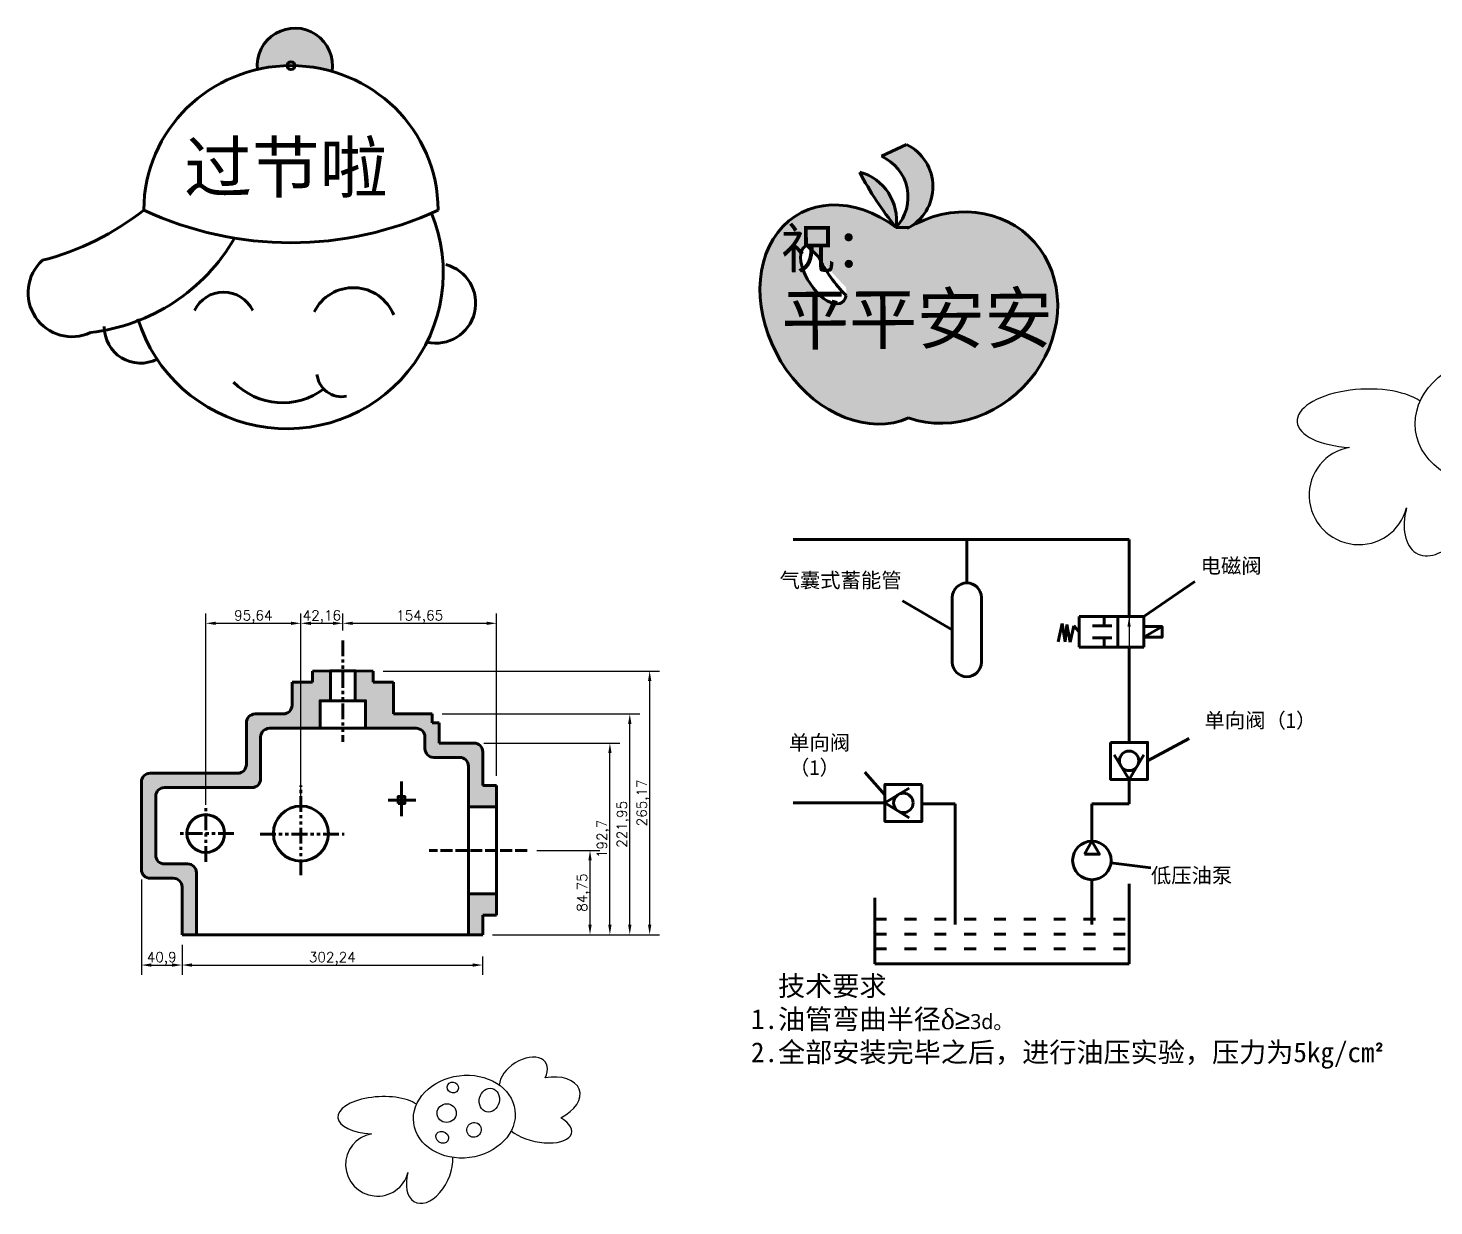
# Model space of a CAD drawing. Header units: millimetres. Extents: x 2206 to 10467, y 160 to 2416.
# Drawn here: x 2206 to 3620, y 283 to 1467 of the extents above; entities that cross this region are included whole.
import ezdxf

# ---------------------------------------------------------------- set-up
doc = ezdxf.new("R2010")
doc.units = ezdxf.units.MM
for name, pattern in [('ACAD_ISO02W100', [15, 12, -3]), ('ACAD_ISO03W100', [30, 12, -18]), ('PHANTOM2', [31.750000000000004, 15.875, -3.175, 3.175, -3.175, 3.175, -3.175])]:
    doc.linetypes.add(name, pattern=pattern)
doc.styles.get("Standard").update_dxf_attribs({"font": 'txt.shx', "bigfont": 'whtgtxt.shx'})
doc.dimstyles.new('ISO-25', dxfattribs={"dimtxt": 10, "dimasz": 10, "dimexe": 10, "dimexo": 10, "dimtad": 1, "dimtxsty": 'Standard', "dimcen": 2.5, "dimadec": 0, "dimazin": 0, "dimtfac": 1, "dimtmove": 0, "dimatfit": 3, "dimfxl": 1, "dimarcsym": 0})

# ---------------------------------------------------------------- blocks, each defined once
blk = doc.blocks.new('*D2')
at = {"color": 0, "lineweight": -2}
for p, q in [((2384.535937485416, 685.9417062530719), (2384.535937485416, 878.3621918855524)), ((2480.17635773505, 685.9417062530717), (2480.17635773505, 878.3621918855524)), ((2394.535937485416, 868.3621918855524), (2470.17635773505, 868.3621918855524))]:
    blk.add_line(p, q, dxfattribs=at)
at = {"color": 0, "lineweight": 100}
for points in [[(2394.535937485416, 870.028858552219), (2394.535937485416, 866.6955252188858), (2384.535937485416, 868.3621918855524)], [(2470.17635773505, 870.028858552219), (2470.17635773505, 866.6955252188858), (2480.17635773505, 868.3621918855524)]]:
    blk.add_solid(points, dxfattribs=at)
at = {"layer": 'Defpoints', "color": 0, "lineweight": 100}
for p in [(2480.17635773505, 868.3621918855524), (2384.535937485416, 675.9417062530719), (2480.17635773505, 675.9417062530717)]:
    blk.add_point(p, dxfattribs=at)
at = {"color": 0, "lineweight": 100, "insert": (2432.356147610233, 874.8205252188858), "char_height": 10, "attachment_point": 5}
blk.add_mtext('95,64', dxfattribs=at)
blk = doc.blocks.new('*D3')
at = {"color": 0, "lineweight": -2}
for p, q in [((2480.17635773505, 685.9417062530717), (2480.17635773505, 878.3621918855524)), ((2522.338256471408, 861.1804876115727), (2522.338256471408, 878.3621918855524)), ((2490.17635773505, 868.3621918855524), (2512.338256471408, 868.3621918855524))]:
    blk.add_line(p, q, dxfattribs=at)
at = {"color": 0, "lineweight": 100}
for points in [[(2490.17635773505, 870.028858552219), (2490.17635773505, 866.6955252188858), (2480.17635773505, 868.3621918855524)], [(2512.338256471408, 870.028858552219), (2512.338256471408, 866.6955252188858), (2522.338256471408, 868.3621918855524)]]:
    blk.add_solid(points, dxfattribs=at)
at = {"layer": 'Defpoints', "color": 0, "lineweight": 100}
for p in [(2522.338256471408, 868.3621918855524), (2522.338256471408, 851.1804876115727), (2480.17635773505, 675.9417062530717)]:
    blk.add_point(p, dxfattribs=at)
at = {"color": 0, "lineweight": 100, "insert": (2501.257307103229, 874.8205252188858), "char_height": 10, "attachment_point": 5}
blk.add_mtext('42,16', dxfattribs=at)
blk = doc.blocks.new('*D4')
at = {"color": 0, "lineweight": -2}
for p, q in [((2522.338256471408, 861.1804876115727), (2522.338256471408, 878.3621918855524)), ((2676.990114955719, 715.1291672903893), (2676.990114955719, 878.3621918855524)), ((2532.338256471408, 868.3621918855524), (2666.990114955719, 868.3621918855524))]:
    blk.add_line(p, q, dxfattribs=at)
at = {"color": 0, "lineweight": 100}
for points in [[(2532.338256471408, 870.028858552219), (2532.338256471408, 866.6955252188858), (2522.338256471408, 868.3621918855524)], [(2666.990114955719, 870.028858552219), (2666.990114955719, 866.6955252188858), (2676.990114955719, 868.3621918855524)]]:
    blk.add_solid(points, dxfattribs=at)
at = {"layer": 'Defpoints', "color": 0, "lineweight": 100}
for p in [(2676.990114955719, 868.3621918855524), (2522.338256471408, 851.1804876115727), (2676.990114955719, 705.1291672903893)]:
    blk.add_point(p, dxfattribs=at)
at = {"color": 0, "lineweight": 100, "insert": (2599.664185713563, 874.8205252188858), "char_height": 10, "attachment_point": 5}
blk.add_mtext('154,65', dxfattribs=at)
blk = doc.blocks.new('*D5')
at = {"color": 0, "lineweight": -2}
for p, q in [((2319.755613204578, 610.8252739244481), (2319.755613204578, 514.7275598431561)), ((2360.65286834196, 545.2171057199848), (2360.65286834196, 514.7275598431561)), ((2329.755613204578, 524.7275598431561), (2350.65286834196, 524.7275598431561))]:
    blk.add_line(p, q, dxfattribs=at)
at = {"color": 0, "lineweight": 100}
for points in [[(2329.755613204578, 526.3942265098227), (2329.755613204578, 523.0608931764895), (2319.755613204578, 524.7275598431561)], [(2350.65286834196, 526.3942265098227), (2350.65286834196, 523.0608931764895), (2360.65286834196, 524.7275598431561)]]:
    blk.add_solid(points, dxfattribs=at)
at = {"layer": 'Defpoints', "color": 0, "lineweight": 100}
for p in [(2319.755613204578, 620.8252739244481), (2360.65286834196, 555.2171057199848), (2360.65286834196, 524.7275598431561)]:
    blk.add_point(p, dxfattribs=at)
at = {"color": 0, "lineweight": 100, "insert": (2340.204240773269, 531.1858931764895), "char_height": 10, "attachment_point": 5}
blk.add_mtext('40,9', dxfattribs=at)
blk = doc.blocks.new('*D6')
at = {"color": 0, "lineweight": -2}
for p, q in [((2360.65286834196, 545.2171057199848), (2360.65286834196, 514.7275598431561)), ((2370.65286834196, 524.7275598431561), (2652.895793325815, 524.7275598431561)), ((2662.895793325815, 533.3225060229988), (2662.895793325815, 514.7275598431561))]:
    blk.add_line(p, q, dxfattribs=at)
at = {"color": 0, "lineweight": 100}
for points in [[(2370.65286834196, 526.3942265098227), (2370.65286834196, 523.0608931764895), (2360.65286834196, 524.7275598431561)], [(2652.895793325815, 526.3942265098227), (2652.895793325815, 523.0608931764895), (2662.895793325815, 524.7275598431561)]]:
    blk.add_solid(points, dxfattribs=at)
at = {"layer": 'Defpoints', "color": 0, "lineweight": 100}
for p in [(2360.65286834196, 555.2171057199848), (2662.895793325815, 543.3225060229988), (2662.895793325815, 524.7275598431561)]:
    blk.add_point(p, dxfattribs=at)
at = {"color": 0, "lineweight": 100, "insert": (2511.774330833888, 531.1858931764895), "char_height": 10, "attachment_point": 5}
blk.add_mtext('302,24', dxfattribs=at)
blk = doc.blocks.new('*D7')
at = {"color": 0, "lineweight": -2}
for p, q in [((2717.574375716176, 639.9653162965953), (2780.919658888011, 639.9653162965953)), ((2770.919658888011, 565.2171057199848), (2770.919658888011, 629.9653162965953)), ((2673.022350541853, 555.2171057199848), (2780.919658888011, 555.2171057199848))]:
    blk.add_line(p, q, dxfattribs=at)
at = {"color": 0, "lineweight": 100}
for points in [[(2769.252992221345, 629.9653162965953), (2772.586325554678, 629.9653162965953), (2770.919658888011, 639.9653162965953)], [(2769.252992221345, 565.2171057199848), (2772.586325554678, 565.2171057199848), (2770.919658888011, 555.2171057199848)]]:
    blk.add_solid(points, dxfattribs=at)
at = {"layer": 'Defpoints', "color": 0, "lineweight": 100}
for p in [(2707.574375716176, 639.9653162965953), (2770.919658888011, 639.9653162965953), (2663.022350541853, 555.2171057199848)]:
    blk.add_point(p, dxfattribs=at)
at = {"color": 0, "lineweight": 100, "insert": (2764.461325554678, 597.5912110082905), "char_height": 10, "attachment_point": 5, "rotation": 90}
blk.add_mtext('84,75', dxfattribs=at)
blk = doc.blocks.new('*D8')
at = {"color": 0, "lineweight": -2}
for p, q in [((2664.222350541853, 747.9135268732056), (2800.919658888011, 747.9135268732056)), ((2790.919658888011, 565.2171057199848), (2790.919658888011, 737.9135268732056)), ((2673.022350541853, 555.2171057199848), (2800.919658888011, 555.2171057199848))]:
    blk.add_line(p, q, dxfattribs=at)
at = {"color": 0, "lineweight": 100}
for points in [[(2789.252992221345, 737.9135268732056), (2792.586325554678, 737.9135268732056), (2790.919658888011, 747.9135268732056)], [(2789.252992221345, 565.2171057199848), (2792.586325554678, 565.2171057199848), (2790.919658888011, 555.2171057199848)]]:
    blk.add_solid(points, dxfattribs=at)
at = {"layer": 'Defpoints', "color": 0, "lineweight": 100}
for p in [(2654.222350541853, 747.9135268732056), (2790.919658888011, 747.9135268732056), (2663.022350541853, 555.2171057199848)]:
    blk.add_point(p, dxfattribs=at)
at = {"color": 0, "lineweight": 100, "insert": (2784.461325554678, 651.5653162965956), "char_height": 10, "attachment_point": 5, "rotation": 90}
blk.add_mtext('192,7', dxfattribs=at)
blk = doc.blocks.new('*D9')
at = {"color": 0, "lineweight": -2}
for p, q in [((2622.146922434497, 777.1695962079925), (2820.919658888011, 777.1695962079924)), ((2810.919658888011, 565.2171057199848), (2810.919658888011, 767.1695962079925)), ((2673.022350541853, 555.2171057199848), (2820.919658888011, 555.2171057199847))]:
    blk.add_line(p, q, dxfattribs=at)
at = {"color": 0, "lineweight": 100}
for points in [[(2809.252992221345, 767.1695962079925), (2812.586325554678, 767.1695962079925), (2810.919658888011, 777.1695962079925)], [(2809.252992221345, 565.2171057199848), (2812.586325554678, 565.2171057199848), (2810.919658888011, 555.2171057199848)]]:
    blk.add_solid(points, dxfattribs=at)
at = {"layer": 'Defpoints', "color": 0, "lineweight": 100}
for p in [(2612.146922434497, 777.1695962079925), (2810.919658888011, 777.1695962079925), (2663.022350541853, 555.2171057199848)]:
    blk.add_point(p, dxfattribs=at)
at = {"color": 0, "lineweight": 100, "insert": (2804.461325554678, 666.193350963989), "char_height": 10, "attachment_point": 5, "rotation": 90}
blk.add_mtext('221,95', dxfattribs=at)
blk = doc.blocks.new('*D10')
at = {"color": 0, "lineweight": -2}
for p, q in [((2562.894693649051, 820.3912902833954), (2840.919658888011, 820.3912902833953)), ((2830.919658888011, 565.2171057199847), (2830.919658888011, 810.3912902833953)), ((2673.022350541853, 555.2171057199848), (2840.919658888011, 555.2171057199847))]:
    blk.add_line(p, q, dxfattribs=at)
at = {"color": 0, "lineweight": 100}
for points in [[(2829.252992221345, 810.3912902833953), (2832.586325554678, 810.3912902833953), (2830.919658888011, 820.3912902833953)], [(2829.252992221345, 565.2171057199847), (2832.586325554678, 565.2171057199847), (2830.919658888011, 555.2171057199847)]]:
    blk.add_solid(points, dxfattribs=at)
at = {"layer": 'Defpoints', "color": 0, "lineweight": 100}
for p in [(2552.894693649051, 820.3912902833954), (2830.919658888011, 820.3912902833953), (2663.022350541853, 555.2171057199848)]:
    blk.add_point(p, dxfattribs=at)
at = {"color": 0, "lineweight": 100, "insert": (2824.461325554678, 687.8041980016905), "char_height": 10, "attachment_point": 5, "rotation": 90}
blk.add_mtext('265,17', dxfattribs=at)
blk = doc.blocks.new('kuai')
at = {"lineweight": 100}
for q in [(3.737494388087271, -12.680466088804), (33.51104122654488, -12.680466088804)]:
    blk.add_line((18.6242678073163, -37.24853561463237), q, dxfattribs=at)
blk.add_lwpolyline([(0, 0), (0, -37.24853561463237), (37.2485356146326, -37.24853561463237), (37.2485356146326, 0)], close=True, dxfattribs=at)
blk.add_circle((18.6242678073163, -18.62426780731619), 9.77765620004055, dxfattribs=at)
blk = doc.blocks.new('tang')
blk.add_lwpolyline([(191.4170249273784, -218.9009884334514, 0.52056705), (191.4170249273784, -218.9009884334514, 0.52056705)], format="xyb")
for centre, major_axis, ratio, start_param, end_param in [((91.8736040543672, 26.82483742409454), (-85.87339757531298, -56.31375256416982), 0.6171328996960084, 2.305471280181585, 5.860482838119223), ((176.0121878818704, -60.67807075404767), (-131.8460246628952, -36.3873479947513), 0.6152131808770707, 1.859218365287795, 4.550075748746087), ((-457.4806026582783, -118.9726684930417), (162.3818928946613, 7.946491249612219), 0.4403258340763137, 0.5146376394615602, 4.481085248906692), ((148.2551305938409, -159.4437299767442), (-128.3763937742692, 27.72369446988704), 0.463757347997328, 7.021328913761129, 10.35827615393049), ((-469.0702892000968, -308.8129589908968), (-112.4718753451265, 46.12193663932443), 0.9875620042021621, -1.001771529399573, 3.285996468572318), ((-268.0905395277223, -336.1233962041206), (55.3750368253834, 115.805607865107), 0.6033289704052054, 1.871145448242781, 5.472562871061241)]:
    blk.add_ellipse(centre, major_axis=major_axis, ratio=ratio, start_param=start_param, end_param=end_param)
for centre, major_axis, ratio in [((-134.7521178679985, -124.0911919070161), (-194.3046974995409, -24.82305310781044), 0.8077748343059242), ((-178.8095793338848, -12.38745358651931), (-19.20453622513332, 10.15488542270896), 0.9558639515322168), ((-38.72944692135161, -60.90523890421673), (-10.78755164718509, -44.55220559553572), 0.8367574793619545), ((-202.5328267715131, -110.5513451198378), (-36.14971005800544, -6.769922728938809), 0.9712088429934493), ((-97.4727266138625, -174.8656190205606), (-8.374722777862262, -27.5500604454433), 0.9431052424852663), ((-219.4780073903989, -203.0736334928406), (-21.46389183138081, 13.53984678717825), 0.8546977403089404)]:
    blk.add_ellipse(centre, major_axis=major_axis, ratio=ratio)

msp = doc.modelspace()

# ---------------------------------------------------------------- hatches: boundary and pattern name
at = {"lineweight": 211}
h = msp.add_hatch(color=256, dxfattribs=at)
h.set_gradient(color1=(255, 0, 0), color2=(255, 194, 194), one_color=1, tint=0.8799999952316284, name='HEMISPHERICAL')
edge = h.paths.add_edge_path()
edge.add_ellipse((2470.210025308925, 1283.889264984233), major_axis=(-147.9270206161073, 0), ratio=0.9815773435143875, start_angle=253.8061584337239, end_angle=268.49136409305635, ccw=False)
edge.add_arc((2474.104591898145, 1429.040745334588), 37.79442595664466, 351.3093122106123, 545.7254433619959)
edge.add_ellipse((2470.210025308925, 1283.889264984233), major_axis=(-147.9270206161073, 0), ratio=0.9815773435143875, start_angle=271.50863590696827, end_angle=283.17296972760624, ccw=False)
edge.add_arc((2470.210025308893, 1429.091076914596), 3.894891806721716, -0.7404229746318833, 180.7404229746554, ccw=False)
h = msp.add_hatch(color=256, dxfattribs=at)
h.set_gradient(color1=(204, 102, 0), color2=(255, 163, 71), one_color=1, tint=0.6399999856948853, name='CYLINDER')
edge = h.paths.add_edge_path()
edge.add_line((3089.338727368015, 1349.782831483778), (3064.042834742021, 1337.986498351951))
edge.add_arc((3045.864702414242, 1296.989229247529), 44.84663386416695, -42.959438330359205, 66.08756809169643, ccw=False)
edge.add_line((3078.685098291752, 1266.427125534104), (3091.740642170913, 1266.511765074715))
edge.add_ellipse((3135.785162283957, 1175.76908568204), major_axis=(76.35531615576275, 81.74291550751391), ratio=0.8895088574840073, start_angle=429.61608125693976, end_angle=431.09191328549866, ccw=False)
edge.add_arc((3068.650256692695, 1307.464980798585), 47.10428118014197, 302.8803558740959, 423.9467847924409)
h = msp.add_hatch(color=256, dxfattribs=at)
h.set_gradient(color1=(36, 247, 8), centered=1, one_color=1, tint=1, name='INVHEMISPHERICAL')
h.paths.add_polyline_path([(3042.114734438853, 1322.094411172428, 0.05336501613897941), (3078.685098291738, 1266.427125534123, 0.3792010011194366)])
h = msp.add_hatch(color=256, dxfattribs=at)
h.set_gradient(color1=(255, 0, 0), color2=(255, 184, 184), one_color=1, tint=0.8600000143051147, name='SPHERICAL')
edge = h.paths.add_edge_path()
edge.add_ellipse((3135.785162283956, 1175.76908568204), major_axis=(76.35531615576281, 81.74291550751394), ratio=0.8895088574840073, start_angle=201.340080715053, end_angle=429.6160812569352)
edge.add_arc((3068.650256692696, 1307.464980798585), 47.10428118014186, 296.8016192792204, 302.88035587410667, ccw=False)
edge.add_ellipse((3135.785162283956, 1175.76908568204), major_axis=(76.35531615576281, 81.74291550751394), ratio=0.8895088574840073, start_angle=431.0919132854991, end_angle=432.2039783177069, ccw=False)
edge.add_ellipse((3135.785162283956, 1175.76908568204), major_axis=(76.35531615576281, 81.74291550751394), ratio=0.8895088574840073, start_angle=429.6160812569352, end_angle=431.0919132854991)
edge.add_line((3091.740642170913, 1266.511765074715), (3078.685098291752, 1266.427125534104))
edge.add_ellipse((3038.886796306308, 1178.863080628652), major_axis=(-58.98404698338518, 100.4740049003935), ratio=0.767238618485827, start_angle=-61.62756775286685, end_angle=175.1378609125389)
edge = h.paths.add_edge_path(flags=16)
edge.add_ellipse((3005.74944319505, 1219.08387454692), major_axis=(-18.55236735778238, 28.26194133960369), ratio=0.4812010270111666, start_angle=-7.146317894546883, end_angle=206.912292763634, ccw=False)
edge.add_line((2989.033045358365, 1248.236871782741), (3001.024285451151, 1236.581514123392))
edge.add_arc((3126.935126192193, 1296.845995683258), 139.5899264051517, 205.5770922463292, 225.1264168056893)
at = {"lineweight": 100}
h = msp.add_hatch(color=256, dxfattribs=at)
h.set_gradient(color1=(0, 255, 255), one_color=1, tint=1, name='CYLINDER')
h.paths.add_polyline_path([(2366.25286834196, 626.425273924448), (2342.955613204579, 626.425273924448, -0.4142135623730877), (2334.155613204579, 635.2252739244482), (2334.155613204579, 694.3534553955437, -0.41421356237308), (2342.955613204579, 703.1534553955437), (2430.914746189737, 703.1534553955437, 0.4142135623730839), (2439.714746189737, 711.9534553955438), (2439.714746189737, 753.9695962079925, -0.414213562373099), (2448.514746189737, 762.7695962079925), (2499.43012580764, 762.7695962079925), (2499.430125807641, 790.4867515828649), (2509.790363708627, 790.486751582865), (2509.790363708628, 820.589396468476), (2491.781819293765, 820.3912902833954), (2491.781819293765, 809.3387581164125), (2471.230985136698, 809.3387581164124), (2471.230985136698, 785.9695962079925, -0.4142135623730951), (2462.430985136697, 777.1695962079925), (2434.114746189737, 777.1695962079925, 0.414213562373099), (2425.314746189737, 768.3695962079925), (2425.314746189737, 726.3534553955437, -0.4142135623730839), (2416.514746189737, 717.5534553955437), (2328.555613204579, 717.5534553955437, 0.4142135623730839), (2319.755613204579, 708.7534553955436), (2319.755613204579, 620.8252739244481, 0.4142135623730951), (2328.555613204579, 612.0252739244481), (2351.852868341959, 612.0252739244481, -0.414213562373099), (2360.65286834196, 603.2252739244481), (2360.65286834196, 555.2171057199848), (2375.05286834196, 555.2171057199848), (2375.05286834196, 617.625273924448, 0.4142135623730951)])
h = msp.add_hatch(color=256, dxfattribs=at)
h.set_gradient(color1=(0, 255, 255), one_color=1, tint=1, name='CYLINDER')
h.paths.add_polyline_path([(2573.445527806117, 809.3387581164125), (2552.894693649051, 809.3387581164125), (2552.894693649051, 820.3912902833955), (2534.886149234188, 820.5893964684759), (2534.886149234187, 790.4867515828647), (2545.246387135176, 790.486751582865), (2545.246387135176, 762.7695962079925), (2596.161766753079, 762.7695962079925, -0.4142135623730839), (2604.961766753078, 753.9695962079925), (2604.961766753078, 742.3135268732055, 0.4142135623730951), (2613.761766753079, 733.5135268732056), (2639.822350541853, 733.5135268732056, -0.414213562373099), (2648.622350541853, 724.7135268732055), (2648.622350541853, 683.7478557504959), (2676.990114955719, 683.747855750496), (2676.990114955719, 705.1291672903893), (2663.022350541853, 705.1291672903893), (2663.022350541853, 739.1135268732056, 0.4142135623730951), (2654.222350541853, 747.9135268732056), (2619.361766753078, 747.9135268732056), (2619.361766753079, 768.3695962079925), (2612.146922434496, 768.3695962079925), (2612.146922434496, 777.1695962079925), (2573.445527806118, 777.1695962079925)])
h = msp.add_hatch(color=256, dxfattribs=at)
h.set_gradient(color1=(0, 255, 255), one_color=1, tint=1, name='CYLINDER')
h.paths.add_polyline_path([(2676.990114955719, 596.1827768426944), (2648.622350541853, 596.1827768426945), (2648.622350541853, 555.2171057199848), (2663.022350541853, 555.2171057199848), (2663.022350541854, 574.8014653028013), (2676.990114955719, 574.8014653028013)])

# ---------------------------------------------------------------- linework, layer by layer
at = {"lineweight": 211}
for p, q in [((3064.042834742021, 1337.986498351951), (3089.338727368015, 1349.782831483778)), ((3078.685098291753, 1266.427125534104), (3091.740642170913, 1266.511765074715)), ((2989.033045358365, 1248.236871782741), (3001.024285451151, 1236.581514123392))]:
    msp.add_line(p, q, dxfattribs=at)
at = {"lineweight": 100}
for p, q in [((2975.207360775556, 952.6697611741874), (3313.027088638535, 952.6697611741874)), ((3149.896629400271, 952.6697611741874), (3149.896629400271, 907.9675246174043)), ((3313.027088638535, 952.6697611741874), (3313.027088638535, 875.0634679216005)), ((3327.735247720821, 875.0634679216005), (3379.048990185538, 910.2703107833659)), ((3135.244876785955, 861.8002313695331), (3085.245567509175, 890.8673386105202)), ((3135.244876785955, 894.3227270718314), (3135.244876785955, 829.2777356672348)), ((3135.244876785955, 894.3227270718314), (3135.244876785955, 829.2777356672348)), ((3164.548382014586, 894.3227270718314), (3164.548382014586, 829.2777356672348)), ((3241.857470607583, 849.8344040725635), (3245.695364543547, 868.0437018991781)), ((3245.695364543547, 868.0437018991781), (3248.800541195777, 849.8344040725635)), ((3248.800541195777, 849.8344040725635), (3250.470287514891, 867.1726499913882)), ((3250.470287514891, 867.1726499913882), (3253.809785491947, 849.4934159893871)), ((3253.809785491947, 849.4934159893871), (3257.483227393994, 865.8383674513168)), ((3257.483227393994, 865.8383674513168), (3262.653741929113, 859.7127726476124)), ((3313.027088638535, 875.0634679216005), (3262.653741929113, 875.0634679216005)), ((3262.653741929113, 875.0634679216005), (3262.653741929113, 844.3620773736243)), ((3295.761187547902, 865.6824873806777), (3276.314310673606, 865.6824873806777)), ((3287.840415283824, 875.0634679216005), (3287.840415283824, 865.6824873806777)), ((3301.704475173881, 875.0634679216005), (3301.704475173882, 844.3620773736243)), ((3313.027088638535, 875.0634679216005), (3327.735247720821, 875.0634679216005)), ((3327.735247720821, 875.0634679216005), (3327.735247720821, 844.3620773736243)), ((3327.735247720821, 854.3264375364174), (3346.22513101047, 865.0991077588071)), ((3295.761187547902, 853.7430579145469), (3276.314310673606, 853.7430579145469)), ((3287.840415283824, 844.3620773736243), (3287.840415283824, 853.7430579145469)), ((3262.653741929113, 844.3620773736243), (3327.73524772082, 844.3620773736243)), ((3313.027088638535, 844.3620773736243), (3313.027088638535, 748.6690725995089)), ((2491.781819293765, 820.3912902833954), (2509.790363708628, 820.589396468476)), ((2491.781819293765, 809.3387581164125), (2491.781819293765, 820.3912902833954)), ((2552.894693649051, 820.3912902833954), (2534.886149234188, 820.589396468476)), ((2552.894693649051, 809.3387581164125), (2552.894693649051, 820.3912902833954)), ((2471.230985136698, 785.9695962079925), (2471.230985136698, 809.3387581164125)), ((2471.230985136698, 809.3387581164125), (2491.781819293765, 809.3387581164125)), ((2573.445527806118, 809.3387581164125), (2552.894693649051, 809.3387581164125)), ((2573.445527806118, 777.1695962079925), (2573.445527806118, 809.3387581164125)), ((2425.314746189737, 768.3695962079925), (2425.314746189737, 726.3534553955437)), ((2462.430985136698, 777.1695962079925), (2434.114746189737, 777.1695962079925)), ((2612.146922434497, 777.1695962079925), (2573.445527806118, 777.1695962079925)), ((2612.146922434497, 768.3695962079925), (2612.146922434497, 777.1695962079925)), ((2612.146922434497, 768.3695962079925), (2612.146922434497, 768.3695962079925)), ((2619.361766753079, 768.3695962079925), (2612.146922434497, 768.3695962079925)), ((2619.361766753078, 747.9135268732056), (2619.361766753079, 768.3695962079925)), ((2439.714746189737, 753.9695962079925), (2439.714746189737, 711.9534553955438)), ((2596.161766753079, 762.7695962079925), (2448.514746189737, 762.7695962079925)), ((2604.961766753078, 742.3135268732055), (2604.961766753078, 753.9695962079925)), ((3331.651356445851, 730.0448047921927), (3373.507162958864, 752.4786783498312)), ((2654.222350541853, 747.9135268732056), (2619.361766753078, 747.9135268732056)), ((2663.022350541853, 705.1291672903893), (2663.022350541853, 739.1135268732056)), ((2639.822350541853, 733.5135268732056), (2613.761766753079, 733.5135268732056)), ((2648.622350541853, 555.2171057199848), (2648.622350541853, 724.7135268732055)), ((2319.755613204579, 708.7534553955437), (2319.755613204579, 620.8252739244481)), ((2416.514746189737, 717.5534553955437), (2328.555613204579, 717.5534553955437)), ((2581.30960475331, 674.3000705934091), (2581.30960475331, 709.297249021417)), ((3067.424177008649, 696.0086288508382), (3047.397146896476, 718.6651514300693)), ((3313.027088638535, 711.4205369848765), (3313.027088638535, 686.794967089947)), ((2334.155613204579, 694.3534553955437), (2334.155613204579, 635.2252739244482)), ((2430.914746189737, 703.1534553955437), (2342.955613204579, 703.1534553955437)), ((2676.990114955719, 705.1291672903893), (2663.022350541853, 705.1291672903893)), ((2676.990114955719, 683.747855750496), (2676.990114955719, 705.1291672903893)), ((2567.86063764736, 690.6420590070031), (2595.806779980137, 690.6420590070031)), ((3067.424177008649, 687.7809163098659), (2975.207360775556, 687.7809163098659)), ((3138.06216271523, 686.794967089947), (3104.672712623282, 686.794967089947)), ((3138.06216271523, 686.794967089947), (3138.06216271523, 565.451067712288)), ((3313.027088638535, 686.794967089947), (3275.582724314501, 686.794967089947)), ((3275.582724314501, 686.794967089947), (3275.582724314501, 649.2105743921238)), ((2342.955613204579, 626.425273924448), (2366.25286834196, 626.425273924448)), ((3294.759736706105, 627.461327525297), (3334.911229101865, 622.3942315451222)), ((2328.555613204579, 612.0252739244481), (2351.852868341959, 612.0252739244481)), ((2375.05286834196, 617.625273924448), (2375.05286834196, 555.2171057199848)), ((3275.582724314501, 610.5523372269417), (3275.582724314501, 565.451067712288)), ((2360.65286834196, 603.2252739244481), (2360.65286834196, 555.2171057199848)), ((2676.990114955719, 596.1827768426945), (2676.990114955719, 574.8014653028013)), ((3313.027088638535, 606.3438454275965), (3313.027088638535, 525.892723765246)), ((3057.232673735622, 592.2061156971176), (3057.232673735622, 525.892723765246)), ((2663.022350541853, 555.2171057199848), (2663.022350541853, 574.8014653028013)), ((2676.990114955719, 574.8014653028013), (2663.022350541853, 574.8014653028013)), ((2360.65286834196, 555.2171057199848), (2663.022350541853, 555.2171057199848)), ((2375.05286834196, 555.2171057199848), (2648.622350541853, 555.2171057199848)), ((3057.232673735622, 525.892723765246), (3313.027088638535, 525.892723765246))]:
    msp.add_line(p, q, dxfattribs=at)
at = {"linetype": 'PHANTOM2', "lineweight": 100}
for p, q in [((2522.338256471408, 851.1804876115727), (2522.338256471408, 749.3392963836974)), ((2480.17635773505, 615.1299749040048), (2480.17635773505, 705.1291672903893)), ((2384.535937485416, 628.5509070945117), (2384.535937485416, 684.6030354546868)), ((2412.886621775397, 656.9717048245413), (2356.729199387294, 656.9717048245413)), ((2439.074689420917, 656.1822381500335), (2523.64927622775, 656.1822381500335))]:
    msp.add_line(p, q, dxfattribs=at)
at = {"linetype": 'ACAD_ISO02W100', "lineweight": 100}
for p, q in [((2707.574375716176, 639.9653162965953), (2609.281480412172, 639.9653162965953)), ((3057.232673735622, 525.892723765246), (3313.027088638535, 525.892723765246))]:
    msp.add_line(p, q, dxfattribs=at)
at = {"linetype": 'ACAD_ISO03W100', "lineweight": 100}
for p, q in [((3057.232673735622, 570.892723765246), (3313.027088638535, 570.892723765246)), ((3057.232673735622, 555.892723765246), (3313.027088638535, 555.892723765246)), ((3057.232673735622, 540.892723765246), (3313.027088638535, 540.892723765246))]:
    msp.add_line(p, q, dxfattribs=at)
at = {"lineweight": 100}
for points in [[(3346.22513101047, 859.7127726476124), (3346.22513101047, 865.0991077588071), (3327.735247720821, 865.0991077588071), (3327.735247720821, 859.7127726476124)], [(3346.22513101047, 859.7127726476124), (3346.22513101047, 854.3264375364174), (3327.735247720821, 854.3264375364174), (3327.735247720821, 859.7127726476124)], [(2522.338256471408, 790.4867515828649), (2509.790363708628, 790.4867515828649), (2509.790363708628, 820.589396468476), (2522.338256471408, 820.589396468476)], [(2522.338256471408, 790.4867515828649), (2534.886149234188, 790.4867515828649), (2534.886149234188, 820.589396468476), (2522.338256471408, 820.589396468476)], [(2522.338256471408, 762.7695962079925), (2499.43012580764, 762.7695962079925), (2499.43012580764, 790.4867515828649), (2522.338256471408, 790.4867515828649)], [(2522.338256471408, 762.7695962079925), (2545.246387135176, 762.7695962079925), (2545.246387135176, 790.4867515828649), (2522.338256471408, 790.4867515828649)], [(2676.990114955719, 639.9653162965953), (2676.990114955719, 683.747855750496), (2648.622350541853, 683.747855750496), (2648.622350541853, 639.9653162965953)], [(2676.990114955719, 639.9653162965953), (2676.990114955719, 596.1827768426945), (2648.622350541853, 596.1827768426945), (2648.622350541853, 639.9653162965953)]]:
    msp.add_lwpolyline(points, dxfattribs=at)
for points in [[(2577.899654774633, 687.2321090283259), (2584.719554731988, 687.2321090283259), (2584.719554731988, 694.0520089856806), (2577.899654774633, 694.0520089856806)], [(3268.022261475737, 636.1154686266484), (3283.143187153265, 636.1154686266484), (3275.582724314501, 649.2105743921238)]]:
    msp.add_lwpolyline(points, close=True, dxfattribs=at)
at = {"lineweight": 211}
msp.add_circle((2470.210025308893, 1429.091076914589), 3.894891806721716, dxfattribs=at)
at = {"lineweight": 100}
for centre, radius in [((2480.17635773505, 656.9717048245413), 27.66458469276549), ((2384.535937485416, 656.9717048245413), 18.97000142853052), ((3275.582724314501, 629.8814558095328), 19.32911858259104)]:
    msp.add_circle(centre, radius, dxfattribs=at)
at = {"lineweight": 211}
for centre, radius, start, end in [((2474.104591898146, 1429.040745334586), 37.79442595664477, 351.3093122106148, 185.7254433619932), ((3068.650256692696, 1307.464980798585), 47.1042811801419, 296.8016192792138, 63.94678479244089), ((3045.864702414242, 1296.989229247529), 44.84663386416704, 317.0405616696448, 66.08756809169014), ((3028.976807467493, 1273.617503415787), 50.22564793758903, 351.7691712148529, 74.83628142050385), ((3320.442726101087, 1465.094680233837), 312.9146015998101, 207.193341009796, 219.4121116255529), ((2151.207506196884, 1501.237251335647), 276.5989395436055, 284.4576432899059, 308.206429802753), ((2466.282430533954, 1221.049850586339), 157.1134196828741, 197.1854212747966, 22.3890542976243), ((2470.210025308925, 1600.279758846796), 349.2640090747327, 244.9417615721773, 295.0582384278227), ((2246.559090829201, 1352.24223525687), 192.7988326610064, 276.6013100043432, 329.9382910694085), ((2250.041224908612, 1200.758494221643), 44.18107265014834, 132.3744667603745, 295.0146893300121), ((3126.935126192193, 1296.845995683259), 139.5899264051518, 205.5770922463221, 225.1264168056953), ((2615.708212683543, 1190.182917682809), 40.20733993293943, 257.3346304911003, 75.30932201749718), ((2532.822756906248, 1162.04433942467), 43.82909887730059, 21.92370597278889, 153.6168854719246), ((2402.432021643296, 1168.979395276739), 32.44682498906396, 25.53315195408276, 154.4668480459154), ((2318.919612065741, 1166.510119283983), 36.55450899003264, 179.6885008955131, 297.0183284218117), ((2521.271289095832, 1121.281591215929), 25.10551663240941, 186.0710244050705, 280.8101818829629), ((2461.652651645503, 1158.783973406118), 68.66304254720534, 224.1162491397097, 307.3494730545298)]:
    msp.add_arc(centre, radius, start, end, dxfattribs=at)
at = {"lineweight": 100}
for centre, radius, start, end in [((3149.896629400271, 894.3227270718314), 14.65175261431578, 0, 180), ((3149.896629400271, 829.2777356672348), 14.65175261431578, 180, 0), ((2462.430985136698, 785.9695962079925), 8.8, 270, 0), ((2434.114746189737, 768.3695962079925), 8.8, 90, 180), ((2628.161766753079, 756.7135268732055), 8.8, 270, 270), ((2448.514746189737, 753.9695962079925), 8.8, 90, 180), ((2596.161766753079, 753.9695962079925), 8.8, 0, 90), ((2613.761766753079, 742.3135268732055), 8.8, 180, 270), ((2654.222350541853, 739.1135268732056), 8.8, 0, 90), ((2416.514746189737, 726.3534553955437), 8.8, 270, 0), ((2639.822350541853, 724.7135268732055), 8.8, 0, 90), ((2328.555613204579, 708.7534553955437), 8.8, 90, 180), ((2430.914746189737, 711.9534553955438), 8.8, 270, 0), ((2342.955613204579, 694.3534553955437), 8.8, 90, 180), ((2342.955613204579, 635.2252739244481), 8.8, 180, 270), ((2366.25286834196, 617.625273924448), 8.8, 0, 90), ((2328.555613204579, 620.8252739244481), 8.8, 180, 270), ((2351.852868341959, 603.2252739244481), 8.8, 0, 90)]:
    msp.add_arc(centre, radius, start, end, dxfattribs=at)
at = {"lineweight": 211}
for centre, major_axis, ratio, start_param, end_param in [((2470.210025308925, 1283.889264984233), (-147.9270206161073, 0), 0.9815773435143875, 3.141592653589793, 6.283185307179586), ((3038.886796306308, 1178.863080628652), (-58.98404698338516, 100.4740049003935), 0.7672386184858269, -1.07560396728341, 3.056732317823684), ((3005.749443195051, 1219.08387454692), (-18.55236735778239, 28.26194133960369), 0.4812010270111666, -0.1247267766540325, 3.611300771575851)]:
    msp.add_ellipse(centre, major_axis=major_axis, ratio=ratio, start_param=start_param, end_param=end_param, dxfattribs=at)
at = {"lineweight": 211, "extrusion": (0, 0, -0.9999999999999998)}
msp.add_ellipse((3135.785162283957, 1175.76908568204), major_axis=(76.35531615576275, 81.7429155075139), ratio=0.8895088574840073, start_param=-1.260197154682582, end_param=2.769137982470773, dxfattribs=at)
msp.add_ellipse((3680.740496003682, 1072.389362824307), major_axis=(-79.58720409580872, -10.16752255295874), ratio=0.8077748343059242)
for centre, major_axis, ratio, start_param, end_param in [((3548.550908633588, 1074.485910014671), (66.51162332965059, 3.254882815841033), 0.4403258340763137, 0.5146376394615602, 4.481085248906692), ((3543.80377302606, 996.7273270267526), (-46.06848014136195, 18.89154524746652), 0.9875620042021621, -1.001771529399573, 3.285996468572318), ((3626.125078491861, 985.5409719442168), (22.68161508367612, 47.4339769815459), 0.6033289704052054, 1.871145448242781, 5.472562871061241)]:
    msp.add_ellipse(centre, major_axis=major_axis, ratio=ratio, start_param=start_param, end_param=end_param)

# ---------------------------------------------------------------- block references
at = {"linetype": 'ACAD_ISO02W100', "lineweight": 100}
msp.add_blockref('kuai', (3294.402820831219, 748.6690725995089), dxfattribs=at)
at = {"linetype": 'ACAD_ISO02W100', "lineweight": 100, "rotation": 270}
msp.add_blockref('kuai', (3104.672712623282, 706.4051841171822), dxfattribs=at)
at = {"linetype": 'ACAD_ISO03W100', "lineweight": 211, "xscale": 0.2621440000000348, "yscale": 0.2621439999999637, "zscale": 0.2621440000000001}
msp.add_blockref('tang', (2679.856339940892, 404.8186170157348), dxfattribs=at)

# ---------------------------------------------------------------- texts
at = {"lineweight": 211, "insert": (2362.800611894341, 1351.798185154366), "char_height": 50, "width": 196.5035165046356, "attachment_point": 1}
msp.add_mtext('{\\f叶根友魅童|b0|i0|c134|p65;过节啦}', dxfattribs=at)
at = {"lineweight": 211, "insert": (2962.732384753775, 1265.466677096554), "char_height": 40, "width": 381.0410611090683, "attachment_point": 1, "rotation": 0.37144530803354187}
msp.add_mtext('{\\f叶根友魅童|b0|i0|c134|p65;祝：\\P\\H1.25x;平平安安}', dxfattribs=at)
at = {"lineweight": 100, "attachment_point": 1}
for s, insert, char_height, width in [('{\\fKaiTi|b0|i0|c134|p49;电磁阀}', (3384.941412527696, 933.7020204228966), 15, 112.1456144553886), ('{\\fKaiTi|b0|i0|c134|p49;气囊式蓄能管}', (2961.495041443932, 919.2168928444389), 15, 143.0823456632497), ('{\\fKaiTi|b0|i0|c134|p49;单向阀（1）}', (3388.808505268424, 778.2283131534923), 15, 126.647204194649), ('{\\fKaiTi|b0|i0|c134|p49;单向阀（1）}', (2971.078492635099, 755.8641040147668), 15, 96.77157223850918), ('{\\fKaiTi|b0|i0|c134|p49;低压油泵}', (3334.911229101865, 622.3942315451222), 15, 135.106170132045), ('{\\fKaiTi|b0|i0|c134|p49;  技术要求\\P1.油管弯曲半径\\fBatang|b0|i0|c129|p18;δ\\fBernard MT Condensed|b0|i0|c0|p18;≥\\fMicrosoft YaHei UI|b0|i0|c134|p34;\\H0.7501x;3d。\\P\\fKaiTi|b0|i0|c134|p49;\\H1.333x;2.全部安装完毕之后，进行油压实验，压力为5kg/cm\\fISOCPEUR|b0|i0|c134|p34;²}', (2932.779720336275, 513.7154234857428), 20, 746.9688519251958)]:
    msp.add_mtext(s, dxfattribs=dict(at, insert=insert, char_height=char_height, width=width))

# ---------------------------------------------------------------- dimensions: what is measured, and where the dimension line sits
at = {"lineweight": 100}
for base, p1, p2, picture, middle in [((2480.17635773505, 868.3621918855524), (2384.535937485416, 675.9417062530719), (2480.17635773505, 675.9417062530717), '*D2', (2432.356147610233, 874.8205252188858)), ((2360.65286834196, 524.7275598431561), (2319.755613204578, 620.8252739244481), (2360.65286834196, 555.2171057199848), '*D5', (2340.204240773269, 531.1858931764895))]:
    dim = msp.add_linear_dim(base=base, p1=p1, p2=p2, dimstyle='ISO-25', dxfattribs=at)
    dim.commit()
    dim.dimension.update_dxf_attribs({"geometry": picture, "text_midpoint": middle})
for base, p1, p2, picture, middle in [((2522.338256471408, 868.3621918855524), (2480.17635773505, 675.9417062530717), (2522.338256471408, 851.1804876115727), '*D3', (2501.257307103229, 874.8205252188858)), ((2676.990114955719, 868.3621918855524), (2522.338256471408, 851.1804876115727), (2676.990114955719, 705.1291672903893), '*D4', (2599.664185713563, 874.8205252188858)), ((2662.895793325815, 524.7275598431561), (2360.65286834196, 555.2171057199848), (2662.895793325815, 543.3225060229988), '*D6', (2511.774330833888, 531.1858931764895))]:
    dim = msp.add_linear_dim(base=base, p1=p1, p2=p2, dimstyle='ISO-25', override={"dimtmove": 1}, dxfattribs=at)
    dim.commit()
    dim.dimension.update_dxf_attribs({"geometry": picture, "text_midpoint": middle})
for base, p2, picture, middle in [((2830.919658888011, 820.3912902833953), (2552.894693649051, 820.3912902833954), '*D10', (2824.461325554678, 687.8041980016905)), ((2810.919658888011, 777.1695962079925), (2612.146922434497, 777.1695962079925), '*D9', (2804.461325554678, 666.193350963989)), ((2790.919658888011, 747.9135268732056), (2654.222350541853, 747.9135268732056), '*D8', (2784.461325554678, 651.5653162965956)), ((2770.919658888011, 639.9653162965953), (2707.574375716176, 639.9653162965953), '*D7', (2764.461325554678, 597.5912110082905))]:
    dim = msp.add_linear_dim(base=base, p1=(2663.022350541853, 555.2171057199848), p2=p2, angle=90, dimstyle='ISO-25', dxfattribs=at)
    dim.commit()
    dim.dimension.update_dxf_attribs({"geometry": picture, "text_midpoint": middle})

# ---------------------------------------------------------------- leaders
msp.add_leader([(3313.027088638533, 875.0634679216), (3313.027088638535, 844.3620773736243)], dimstyle='ISO-25', override={"dimgap": 0.625, "dimtad": 0}, dxfattribs=at)

doc.saveas('drawing.dxf')
